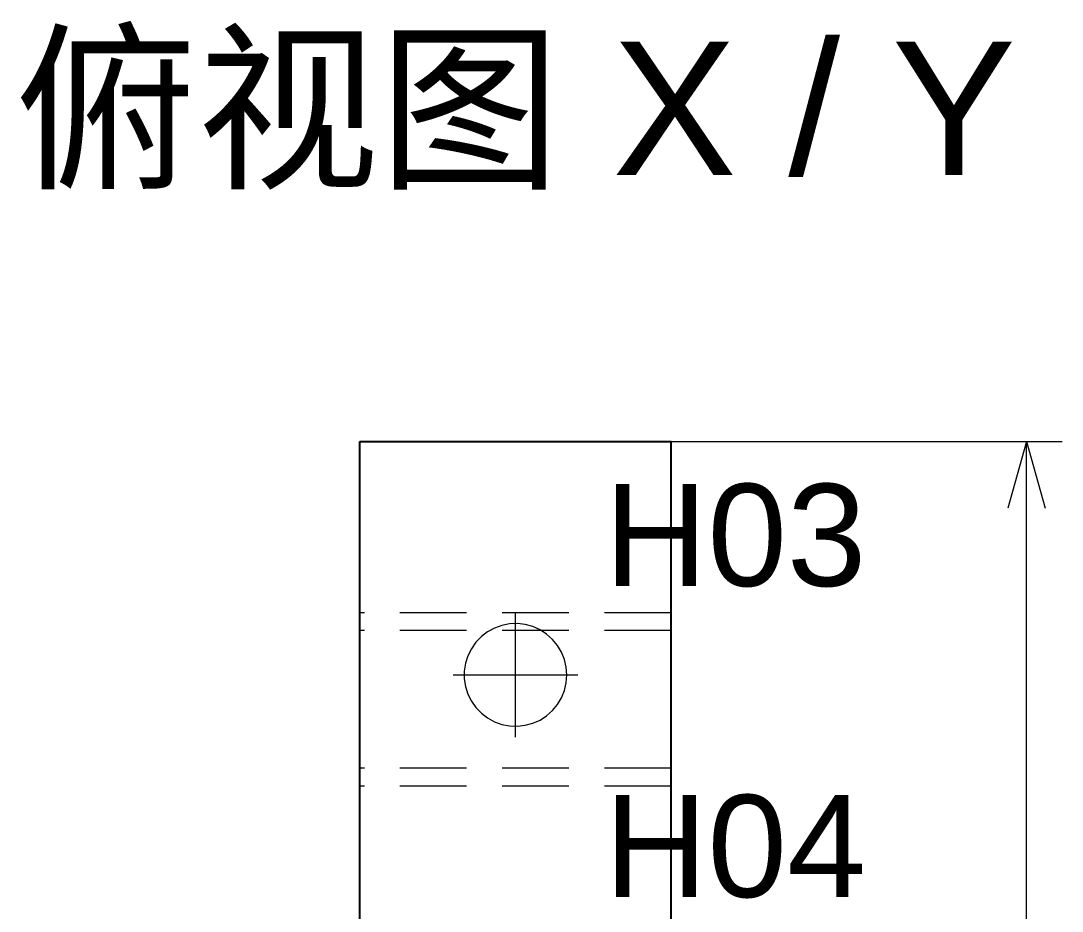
# Paper-space layout '01_三视图' of a CAD drawing. Header units: millimetres. Extents: x 8 to 451, y 8 to 289.
# Drawn here: x 149.87 to 173.3, y 98.93 to 118.97 of the extents above; entities that cross this region are included whole.
import ezdxf
from ezdxf.enums import TextEntityAlignment as Align

# ---------------------------------------------------------------- set-up
doc = ezdxf.new("R2010")
doc.units = ezdxf.units.MM
doc.linetypes.add('WP_HIDDEN', pattern=[2.3, 1.5, -0.8])
for name, color, linetype, lineweight in [('ANNOTATIONS', 7, 'CONTINUOUS', 18), ('HIDDEN', 7, 'WP_HIDDEN', 13), ('VISIBLE', 7, 'CONTINUOUS', 25)]:
    doc.layers.add(name, color=color, linetype=linetype, lineweight=lineweight)
doc.styles.add('CJK', font='Arial Unicode.ttf')

psp = doc.layouts.new('01_三视图')

# ---------------------------------------------------------------- linework, layer by layer
at = {"layer": 'ANNOTATIONS'}
for p, q in [((164.5, 109.5), (173.3, 109.5)), ((172.5, 109.5), (172.08, 108)), ((172.5, 74.5), (172.5, 109.5)), ((172.5, 109.5), (172.92, 108)), ((161, 102.85), (161, 105.65)), ((159.6, 104.25), (162.4, 104.25))]:
    psp.add_line(p, q, dxfattribs=at)
at = {"layer": 'HIDDEN'}
for points in [[(157.5, 102.15), (157.5, 102.194), (157.5, 102.323), (157.5, 102.532), (157.5, 102.809), (157.5, 103.141), (157.5, 103.511), (157.5, 103.9), (157.5, 104.289), (157.5, 104.659), (157.5, 104.991), (157.5, 105.268), (157.5, 105.477), (157.5, 105.606), (157.5, 105.65)], [(157.5, 105.65), (157.5, 105.639), (157.5, 105.606), (157.5, 105.552), (157.5, 105.477), (157.5, 105.382), (157.5, 105.268), (157.5, 105.137), (157.5, 104.991), (157.5, 104.831), (157.5, 104.659), (157.5, 104.478), (157.5, 104.289), (157.5, 104.096), (157.5, 103.9)], [(164.5, 105.65), (157.5, 105.65)], [(164.5, 102.15), (164.5, 102.194), (164.5, 102.323), (164.5, 102.532), (164.5, 102.809), (164.5, 103.141), (164.5, 103.511), (164.5, 103.9), (164.5, 104.289), (164.5, 104.659), (164.5, 104.991), (164.5, 105.268), (164.5, 105.477), (164.5, 105.606), (164.5, 105.65)], [(164.5, 105.65), (164.5, 105.639), (164.5, 105.606), (164.5, 105.552), (164.5, 105.477), (164.5, 105.382), (164.5, 105.268), (164.5, 105.137), (164.5, 104.991), (164.5, 104.831), (164.5, 104.659), (164.5, 104.478), (164.5, 104.289), (164.5, 104.096), (164.5, 103.9)], [(157.5, 101.748), (157.5, 101.792), (157.5, 101.921), (157.5, 102.13), (157.5, 102.407), (157.5, 102.738), (157.5, 103.108), (157.5, 103.498), (157.5, 103.887), (157.5, 104.257), (157.5, 104.589), (157.5, 104.866), (157.5, 105.074), (157.5, 105.204), (157.5, 105.248)], [(157.5, 105.248), (157.5, 105.237), (157.5, 105.204), (157.5, 105.15), (157.5, 105.074), (157.5, 104.98), (157.5, 104.866), (157.5, 104.735), (157.5, 104.589), (157.5, 104.429), (157.5, 104.257), (157.5, 104.076), (157.5, 103.887), (157.5, 103.694), (157.5, 103.498)], [(164.5, 105.248), (157.5, 105.248)], [(162.155, 104.25), (162.141, 104.426), (162.101, 104.598), (162.035, 104.762), (161.945, 104.914), (161.832, 105.051), (161.7, 105.169), (161.552, 105.265), (161.39, 105.337), (161.22, 105.384), (161.044, 105.404), (160.868, 105.397), (160.694, 105.364), (160.528, 105.304), (160.372, 105.219), (160.232, 105.112), (160.109, 104.985), (160.007, 104.84), (159.929, 104.682), (159.875, 104.513), (159.848, 104.338), (159.848, 104.162), (159.875, 103.987), (159.929, 103.818), (160.007, 103.66), (160.109, 103.515), (160.232, 103.388), (160.372, 103.281), (160.528, 103.196), (160.694, 103.136), (160.868, 103.103), (161.044, 103.096), (161.22, 103.116), (161.39, 103.163), (161.552, 103.235), (161.7, 103.331), (161.832, 103.449), (161.945, 103.586), (162.035, 103.738), (162.101, 103.902), (162.141, 104.074), (162.155, 104.25)], [(164.5, 101.748), (164.5, 101.792), (164.5, 101.921), (164.5, 102.13), (164.5, 102.407), (164.5, 102.738), (164.5, 103.108), (164.5, 103.498), (164.5, 103.887), (164.5, 104.257), (164.5, 104.589), (164.5, 104.866), (164.5, 105.074), (164.5, 105.204), (164.5, 105.248)], [(164.5, 105.248), (164.5, 105.237), (164.5, 105.204), (164.5, 105.15), (164.5, 105.074), (164.5, 104.98), (164.5, 104.866), (164.5, 104.735), (164.5, 104.589), (164.5, 104.429), (164.5, 104.257), (164.5, 104.076), (164.5, 103.887), (164.5, 103.694), (164.5, 103.498)], [(157.5, 103.9), (157.5, 103.704), (157.5, 103.511), (157.5, 103.322), (157.5, 103.141), (157.5, 102.969), (157.5, 102.809), (157.5, 102.663), (157.5, 102.532), (157.5, 102.418), (157.5, 102.323), (157.5, 102.248), (157.5, 102.194), (157.5, 102.161), (157.5, 102.15)], [(164.5, 103.9), (164.5, 103.704), (164.5, 103.511), (164.5, 103.322), (164.5, 103.141), (164.5, 102.969), (164.5, 102.809), (164.5, 102.663), (164.5, 102.532), (164.5, 102.418), (164.5, 102.323), (164.5, 102.248), (164.5, 102.194), (164.5, 102.161), (164.5, 102.15)], [(157.5, 103.498), (157.5, 103.302), (157.5, 103.108), (157.5, 102.92), (157.5, 102.738), (157.5, 102.567), (157.5, 102.407), (157.5, 102.26), (157.5, 102.13), (157.5, 102.016), (157.5, 101.921), (157.5, 101.846), (157.5, 101.792), (157.5, 101.759), (157.5, 101.748)], [(164.5, 103.498), (164.5, 103.302), (164.5, 103.108), (164.5, 102.92), (164.5, 102.738), (164.5, 102.567), (164.5, 102.407), (164.5, 102.26), (164.5, 102.13), (164.5, 102.016), (164.5, 101.921), (164.5, 101.846), (164.5, 101.792), (164.5, 101.759), (164.5, 101.748)], [(164.5, 102.15), (157.5, 102.15)], [(164.5, 101.748), (157.5, 101.748)]]:
    psp.add_lwpolyline(points, dxfattribs=at)
at = {"layer": 'VISIBLE'}
for points in [[(157.5, 74.5), (157.5, 109.5)], [(157.5, 109.5), (164.5, 109.5)], [(164.5, 74.5), (164.5, 109.5)]]:
    psp.add_lwpolyline(points, dxfattribs=at)

# ---------------------------------------------------------------- texts
at = {"layer": 'ANNOTATIONS', "style": 'CJK'}
psp.add_text('俯视图 X / Y', height=3, dxfattribs=at).set_placement((161, 115.5), align=Align.CENTER)
for s, p in [('H03', (163, 106.25)), ('H04', (163, 99.25))]:
    psp.add_text(s, height=2.3, dxfattribs=at).set_placement(p)

doc.saveas('drawing.dxf')
